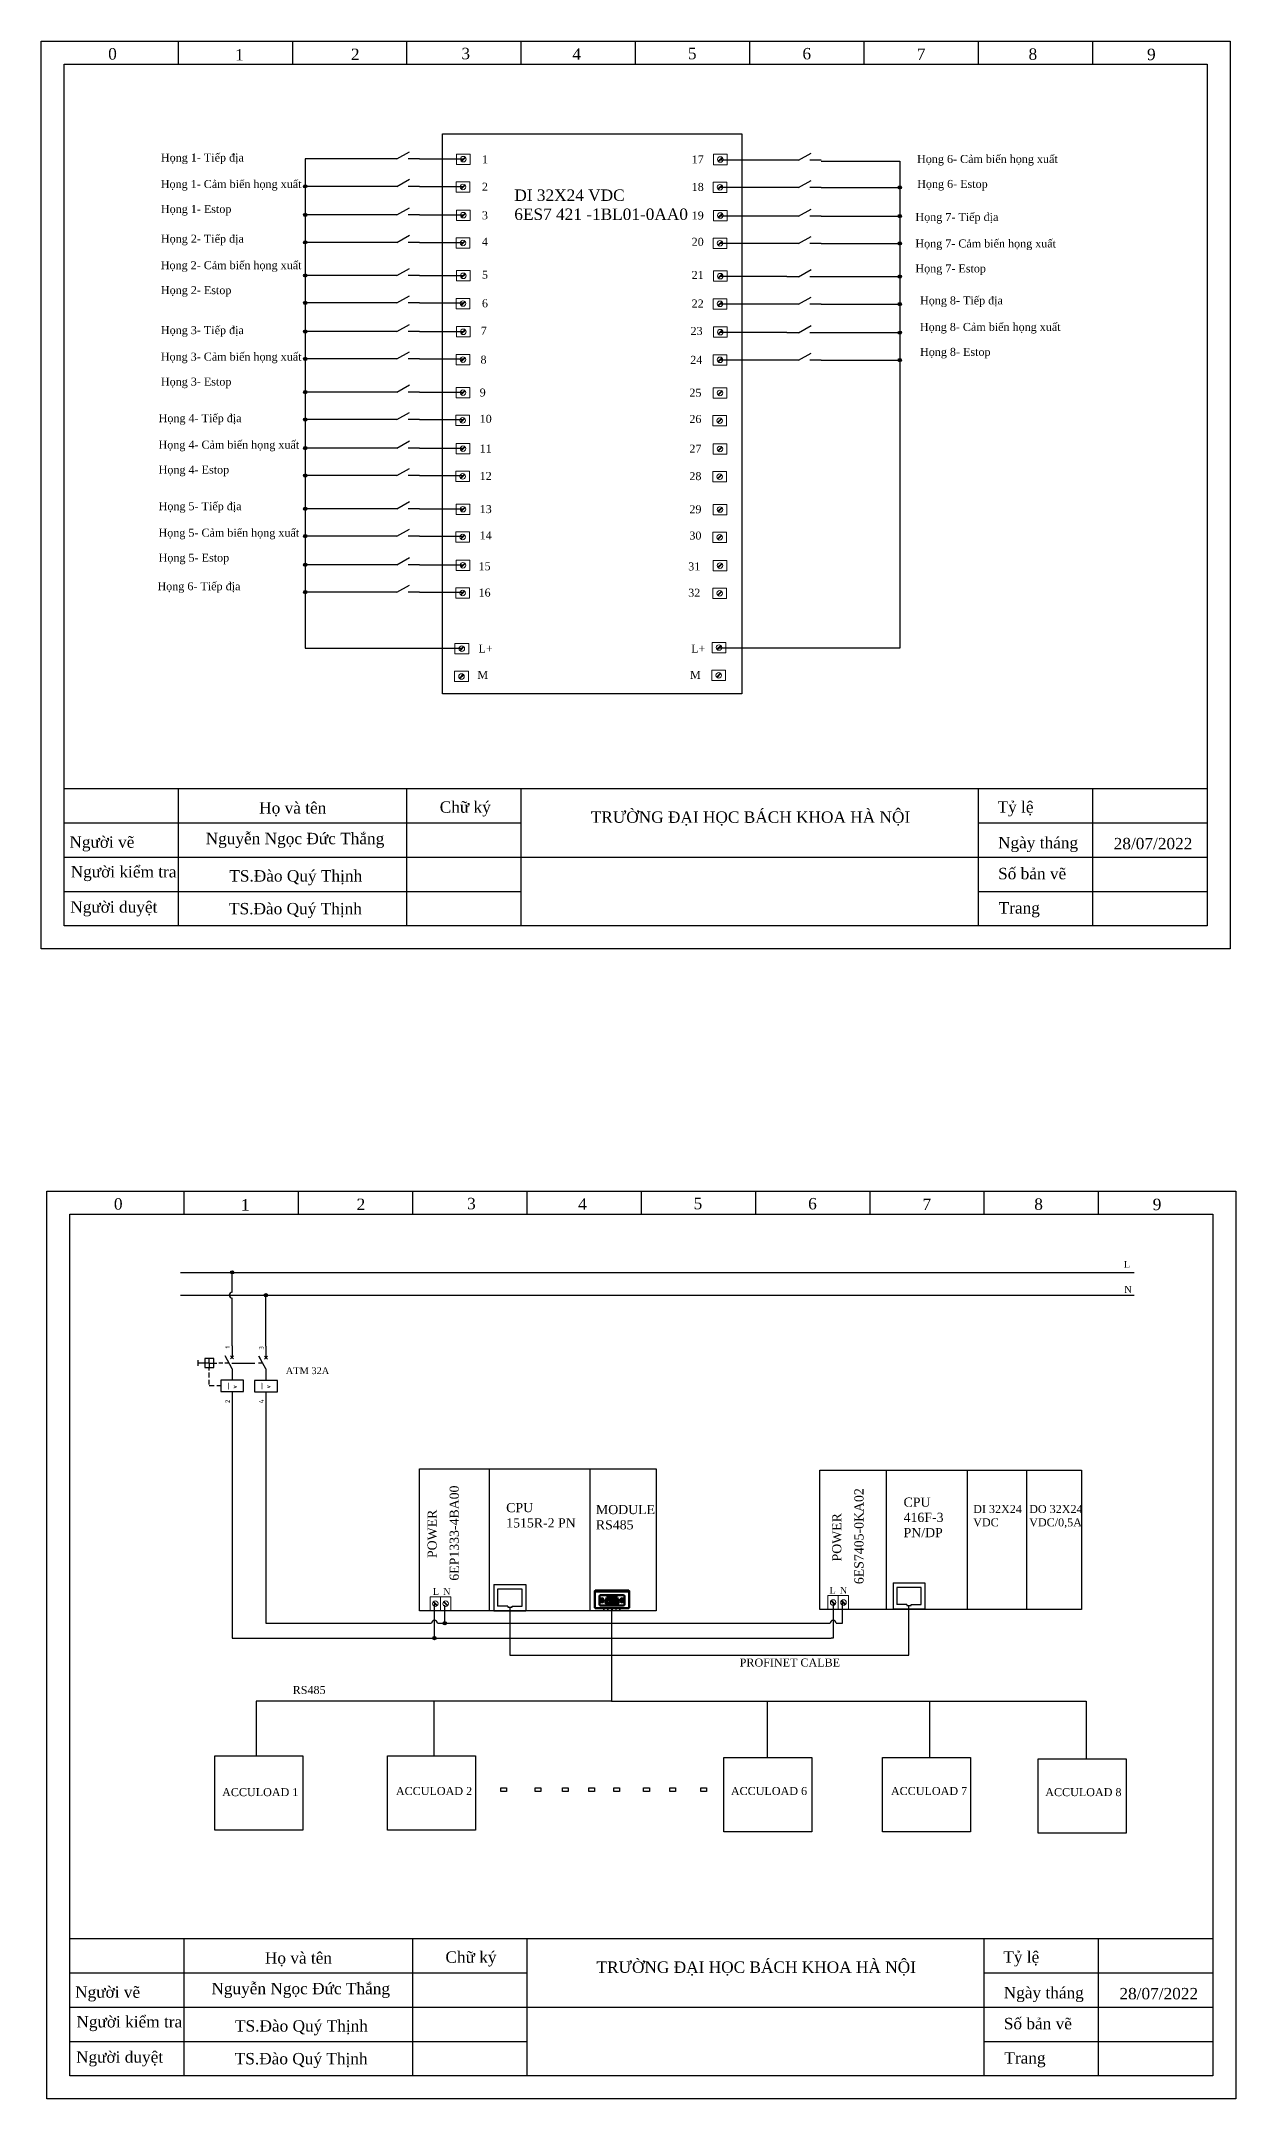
# Model space of a CAD drawing. Header units: inches. Extents: x 1440 to 4102, y 4 to 1474.
# Drawn here: x 3579 to 4102, y 12 to 912 of the extents above; entities that cross this region are included whole.
import ezdxf
from ezdxf.enums import TextEntityAlignment as Align

# ---------------------------------------------------------------- set-up
doc = ezdxf.new("R2010")
doc.units = ezdxf.units.IN
doc.header["$MEASUREMENT"] = 0
for name, pattern in [('CONTINOUS', [0]), ('K5LT_BASIC', [0]), ('K5LT_THIN', [0])]:
    doc.linetypes.add(name, pattern=pattern)
for name, color, linetype, lineweight in [('11', 7, 'CONTINOUS', 5), ('Net chu', 240, 'Continuous', 25), ('Net vien', 5, 'Continuous', 25), ('P', 250, 'Continuous', 9)]:
    doc.layers.add(name, color=color, linetype=linetype, lineweight=lineweight)
for name, color, linetype, true_color in [('G', 3, 'Continuous', 0x00ff00), ('R', 1, 'Continuous', 0xff0000), ('WELDING', 7, 'Continuous', 0xffffff)]:
    doc.layers.add(name, color=color, linetype=linetype, true_color=true_color)
for name, color, linetype in [('LINK', 9, 'Continuous'), ('MISC', 7, 'Continuous'), ('SYMS', 7, 'Continuous'), ('TERMS', 123, 'Continuous'), ('WIRES', 7, 'Continuous'), ('YEL_14_THHN', 2, 'Continuous')]:
    doc.layers.add(name, color=color, linetype=linetype)
doc.styles.get("Standard").update_dxf_attribs({"font": 'times.ttf', "height": 5})
doc.styles.add('WD_IEC', font='ISOCP2.shx', dxfattribs={"width": 0.9, "height": 4})

# ---------------------------------------------------------------- blocks, each defined once
blk = doc.blocks.new('DATN')
at = {"layer": 'Net vien'}
for p, q in [((50, 377), (50, 387)), ((100, 377), (100, 387)), ((150, 377), (150, 387)), ((200, 377), (200, 387)), ((250, 377), (250, 387)), ((300, 377), (300, 387)), ((350, 377), (350, 387)), ((400, 377), (400, 387)), ((400, 377), (400, 387)), ((400, 377), (400, 387)), ((400, 377), (400, 387)), ((400, 377), (400, 387)), ((400, 377), (400, 387)), ((400, 377), (400, 387)), ((400, 377), (400, 387)), ((450, 377), (450, 387)), ((0, 0), (0, 377)), ((0, 377), (500, 377)), ((500, 377), (500, 0)), ((500, 60), (0, 60)), ((50, 0), (50, 60)), ((150, 0), (150, 60)), ((200, 0), (200, 60)), ((400, 0), (400, 60)), ((450, 0), (450, 60)), ((200, 45), (0, 45)), ((500, 45), (400, 45)), ((500, 30), (0, 30)), ((200, 15), (0, 15)), ((500, 15), (400, 15)), ((500, 0), (0, 0)), ((500, 0), (0, 0))]:
    blk.add_line(p, q, dxfattribs=at)
blk.add_lwpolyline([(-10, -10), (-10, 387), (510, 387), (510, -10), (-10, -10)], close=True, dxfattribs=at)
at = {"layer": 'Net chu', "char_height": 5, "attachment_point": 1}
for s, width, insert in [('0', 5.5431, (19.32, 383.92)), ('1', 5.5431, (74.86, 383.54)), ('2', 5.5431, (125.47, 383.73)), ('3', 5.5431, (173.79, 384.09)), ('4', 5.5431, (222.35, 383.89)), ('5', 5.5431, (272.86, 384.09)), ('6', 5.5431, (322.96, 384.04)), ('7', 5.5431, (372.97, 383.78)), ('8', 5.5431, (421.84, 383.84)), ('9', 5.5431, (473.65, 383.71)), ('\\pxqc;Họ và tên', 58.6836, (70.7, 54.14)), ('\\pxqc;Chữ ký', 33.3231, (158.83, 54.51)), ('\\pxql;Tỷ lệ', 33.3231, (408.29, 54.56)), ('\\pxqc;TRƯỜNG ĐẠI HỌC BÁCH KHOA HÀ NỘI', 142.8898, (228.78, 50.11)), ('\\pxql;Người vẽ', 41.5076, (2.36, 39.22)), ('\\pxqc;Nguyễn Ngọc Đức Thắng', 92.8933, (54.57, 40.74)), ('\\pxql;Ngày tháng', 36.6969, (408.48, 38.95)), ('\\pxql;Người kiểm tra', 45.5789, (2.92, 26.23)), ('\\pxql;Số bản vẽ', 33.3231, (408.53, 25.42)), ('\\pxql;Người duyệt', 41.5076, (2.75, 10.82)), ('\\pxql;Trang', 33.3231, (408.76, 10.41))]:
    blk.add_mtext_dynamic_manual_height_columns(s, width=width, gutter_width=25, heights=[0], dxfattribs=dict(at, insert=insert))
blk = doc.blocks.new('VCB11Q29')
for p, q in [((-15, 1.25), (-15, -1.25)), ((-12, 0), (-15, 0)), ((-10, 2), (-12, 2)), ((-12, 2), (-12, -2)), ((-10, 0), (-12, 0)), ((-10, 0), (-10, 2)), ((-8, 2), (-10, 2)), ((-10, 0), (-10, -2)), ((-10, 0), (-8, 0)), ((-8, -2), (-8, 2)), ((-8, 0), (-6.74, 0)), ((-4.09, 0), (-5.87, 0)), ((-1.39, 0), (-3.2, 0)), ((0, -2.5), (-3.12, 3.12)), ((-3.12, 3.12), (-2.52, 2.03)), ((-0.66, 1.84), (0.66, 3.16)), ((-0.66, 3.16), (0.66, 1.84)), ((0, 7.5), (0, 2.5)), ((-12, -2), (-8, -2)), ((-10, -3.19), (-10, -2)), ((-10, -6.36), (-10, -4.08)), ((-10, -9.36), (-10, -7.26)), ((0, -2.5), (0, -7.5)), ((-7.91, -10), (-10, -10)), ((-5, -10), (-6.75, -10)), ((0, -12.5), (0, -17.5))]:
    blk.add_line(p, q)
blk.add_lwpolyline([(-5, -7.5), (-5, -12.5), (5, -12.5), (5, -7.5)], close=True)
at = {"style": 'WD_IEC'}
for tag, p in [('INST', (-18.39, 7.65)), ('TAG1', (-18.39, 1.65)), ('LOC', (-18.39, 4.65)), ('RATING1', (-18.54, -8.56)), ('DESC3', (-18.54, -17.56)), ('DESC2', (-18.54, -14.56)), ('DESC1', (-18.54, -11.56))]:
    blk.add_attdef(tag, text='', height=2.5, dxfattribs=at).set_placement(p, align=Align.RIGHT)
at = {"style": 'WD_IEC', "flags": 1}
for tag, p, height in [('X4LINK', (-15, 0), 0.32), ('X1LINK', (-0.18, 0), 0.32), ('X2TERM01', (0, 7.5), 0.32), ('MFG', (2.75, 6.5), 1.5), ('CAT', (2.75, 4), 1.5), ('CONTACT', (-5, -7.5), 1), ('COMMON', (-3.75, -8.75), 1), ('X8TERM02', (0, -17.5), 0.32), ('ASSYCODE', (0.69, -13.77), 1), ('FAMILY', (0.69, -15.27), 1), ('CATDESC', (0.69, -16.77), 1)]:
    blk.add_attdef(tag, p, '', height=height, dxfattribs=at)
at = {"style": 'WD_IEC'}
blk.add_attdef('TERM01', text='', height=2, rotation=90, dxfattribs=at).set_placement((-1, 7.5), align=Align.RIGHT)
at = {"lineweight": 15, "style": 'WD_IEC'}
blk.add_attdef('XREF', text='', height=2.5, dxfattribs=at).set_placement((-18.54, -5.56), align=Align.RIGHT)
at = {"style": 'WD_IEC'}
blk.add_attdef('I', text='', height=3, dxfattribs=at).set_placement((0.09, -11.6), align=Align.CENTER)
blk.add_attdef('TERM02', (-1, -17.5), '', height=2, rotation=90, dxfattribs=at)
blk = doc.blocks.new('VCB21Q29')
for p, q in [((-1.39, 0), (-3.2, 0)), ((0, -2.5), (-3.12, 3.12)), ((-3.12, 3.12), (-2.52, 2.03)), ((-0.66, 1.84), (0.66, 3.16)), ((-0.66, 3.16), (0.66, 1.84)), ((0, 7.5), (0, 2.5)), ((0, -2.5), (0, -7.5)), ((0, -12.5), (0, -17.5))]:
    blk.add_line(p, q)
blk.add_lwpolyline([(-5, -7.5), (-5, -12.5), (5, -12.5), (5, -7.5)], close=True)
at = {"style": 'WD_IEC'}
for tag, p in [('INST', (-6.46, 7.92)), ('TAG2', (-6.46, 1.92)), ('LOC', (-6.46, 4.92)), ('DESC1', (-6.69, -11.47)), ('DESC3', (-6.69, -17.47)), ('DESC2', (-6.69, -14.47))]:
    blk.add_attdef(tag, text='', height=2.5, dxfattribs=at).set_placement(p, align=Align.RIGHT)
at = {"style": 'WD_IEC', "flags": 1}
for tag, p, height in [('X4LINK', (-5.06, 0), 0.32), ('X1LINK', (-0.11, 0), 0.32), ('X2TERM01', (0, 7.5), 0.32), ('CONTACT', (-5, -7.5), 1), ('X8TERM02', (0, -17.5), 0.32), ('FAMILY', (0.69, -15.27), 1)]:
    blk.add_attdef(tag, p, '', height=height, dxfattribs=at)
at = {"style": 'WD_IEC'}
blk.add_attdef('TERM01', text='', height=2, rotation=90, dxfattribs=at).set_placement((-1, 7.5), align=Align.RIGHT)
at = {"style": 'WD_IEC', "flags": 1}
blk.add_attdef('RATING1', text='', height=2.5, dxfattribs=at).set_placement((-6.69, -8.47), align=Align.RIGHT)
at = {"lineweight": 15, "style": 'WD_IEC'}
blk.add_attdef('XREF', text='', height=2.5, dxfattribs=at).set_placement((-6.69, -5.47), align=Align.RIGHT)
at = {"style": 'WD_IEC'}
blk.add_attdef('I', text='', height=3, dxfattribs=at).set_placement((0.01, -11.48), align=Align.CENTER)
blk.add_attdef('TERM02', (-1, -17.5), '', height=2, rotation=90, dxfattribs=at)
blk = doc.blocks.new('WDDOT')
for radius in [0.72, 0.449, 0.223]:
    blk.add_circle((0, 0), radius)
blk = doc.blocks.new('VCR21')
for p, q in [((0, -2.5), (-3.12, 3.12)), ((0, 7.5), (0, 2.5)), ((0, -2.5), (0, -7.5))]:
    blk.add_line(p, q)
at = {"style": 'WD_IEC'}
for tag, p in [('INST', (-5.25, 6.75)), ('TAG2', (-5.25, 0.75)), ('LOC', (-5.25, 3.75)), ('DESC2', (-5.25, -9.75)), ('DESC1', (-5.25, -6.75)), ('XREF', (-5.25, -3.75)), ('DESC3', (-5.25, -12.75))]:
    blk.add_attdef(tag, text='', height=2.5, dxfattribs=at).set_placement(p, align=Align.RIGHT)
blk.add_attdef('TERM01', text='', height=2, rotation=90, dxfattribs=at).set_placement((-1, 7.5), align=Align.RIGHT)
blk.add_attdef('TERM02', (-1, -7.5), '', height=2, rotation=90, dxfattribs=at)
at = {"style": 'WD_IEC', "flags": 1}
for tag, p, height in [('X4LINK', (-2.75, 0), 0.32), ('X1LINK', (-0.5, 0), 0.32), ('X2TERM01', (0, 7.5), 0.32), ('X8TERM02', (0, -7.5), 0.32), ('CONTACT', (4, -3.5), 1), ('FAMILY', (4, -5), 1), ('COMMON', (5.25, -4.75), 1)]:
    blk.add_attdef(tag, p, '', height=height, dxfattribs=at)

msp = doc.modelspace()

# ---------------------------------------------------------------- linework, layer by layer
for p, q in [((3775, 287), (3775, 225)), ((3819, 287), (3819, 225)), ((3948.5, 286.5), (3948.5, 225.5)), ((3984, 286.5), (3984, 225.5)), ((4010, 286.5), (4010, 225.5)), ((3783.98, 226.57), (3783.98, 205.5)), ((3828.42, 225.98), (3828.5, 185.5)), ((3958.5, 205.5), (3958.5, 227.31)), ((3783.98, 205.5), (3958.5, 205.5)), ((3828.5, 185.5), (3673, 185.5)), ((3673, 185.5), (3673, 161.5)), ((3750.75, 185.5), (3750.75, 161.5)), ((3828.5, 185.5), (4036, 185.5)), ((3896.5, 185.5), (3896.5, 160.75)), ((3967.5, 185.5), (3967.5, 160.75)), ((4036, 185.5), (4036, 160.25))]:
    msp.add_line(p, q)
at = {"color": 7, "ltscale": 0.5}
for p, q in [((3777.04, 236.5), (3790.93, 236.5)), ((3777.04, 236.5), (3777.04, 225.02)), ((3789.33, 234.4), (3778.64, 234.4)), ((3778.64, 234.4), (3778.64, 227.01)), ((3789.33, 227.01), (3789.33, 234.4)), ((3790.93, 236.5), (3790.93, 225.02)), ((3951.61, 237.24), (3965.5, 237.24)), ((3951.61, 237.24), (3951.61, 225.76)), ((3963.9, 235.15), (3953.21, 235.15)), ((3953.21, 235.15), (3953.21, 227.75)), ((3963.9, 227.75), (3963.9, 235.15)), ((3965.5, 237.24), (3965.5, 225.76)), ((3777.04, 225.02), (3790.93, 225.02)), ((3783.03, 227.01), (3778.64, 227.01)), ((3783.03, 227.01), (3783.03, 226.57)), ((3783.03, 226.57), (3784.94, 226.57)), ((3784.94, 227.01), (3789.33, 227.01)), ((3784.94, 226.57), (3784.94, 227.01)), ((3951.61, 225.76), (3965.5, 225.76)), ((3957.6, 227.75), (3953.21, 227.75)), ((3957.6, 227.75), (3957.6, 227.31)), ((3957.6, 227.31), (3959.51, 227.31)), ((3959.51, 227.75), (3963.9, 227.75)), ((3959.51, 227.31), (3959.51, 227.75))]:
    msp.add_line(p, q, dxfattribs=at)
for points in [[(3754.5, 871), (3885.5, 871), (3885.5, 626), (3754.5, 626)], [(3744.5, 287), (3848, 287), (3848, 225), (3744.5, 225)], [(3919.5, 286.5), (4034, 286.5), (4034, 225.5), (3919.5, 225.5)], [(3655, 161.5), (3693.5, 161.5), (3693.5, 129), (3655, 129)], [(3730.5, 161.5), (3769, 161.5), (3769, 129), (3730.5, 129)], [(3877.5, 160.75), (3916, 160.75), (3916, 128.25), (3877.5, 128.25)], [(3877.5, 160.75), (3916, 160.75), (3916, 128.25), (3877.5, 128.25)], [(3947, 160.75), (3985.5, 160.75), (3985.5, 128.25), (3947, 128.25)], [(4015, 160.25), (4053.5, 160.25), (4053.5, 127.75), (4015, 127.75)], [(3780, 147.5), (3782.5, 147.5), (3782.5, 146), (3780, 146)], [(3795, 147.5), (3797.5, 147.5), (3797.5, 146), (3795, 146)], [(3807, 147.5), (3809.5, 147.5), (3809.5, 146), (3807, 146)], [(3818.5, 147.5), (3821, 147.5), (3821, 146), (3818.5, 146)], [(3829.5, 147.5), (3832, 147.5), (3832, 146), (3829.5, 146)], [(3842.5, 147.5), (3845, 147.5), (3845, 146), (3842.5, 146)], [(3854, 147.5), (3856.5, 147.5), (3856.5, 146), (3854, 146)], [(3867.5, 147.5), (3870, 147.5), (3870, 146), (3867.5, 146)]]:
    msp.add_lwpolyline(points, close=True)
at = {"layer": '11', "linetype": 'Continuous'}
for points in [[(3766.63, 862.14), (3766.63, 857.61), (3760.59, 857.61), (3760.59, 862.14)], [(3879.04, 862), (3879.04, 857.47), (3873, 857.47), (3873, 862)], [(3766.5, 850), (3766.5, 845.47), (3760.46, 845.47), (3760.46, 850)], [(3878.91, 849.86), (3878.91, 845.33), (3872.87, 845.33), (3872.87, 849.86)], [(3766.63, 837.64), (3766.63, 833.11), (3760.59, 833.11), (3760.59, 837.64)], [(3879.04, 837.5), (3879.04, 832.97), (3873, 832.97), (3873, 837.5)], [(3766.5, 825.5), (3766.5, 820.97), (3760.46, 820.97), (3760.46, 825.5)], [(3878.91, 825.36), (3878.91, 820.83), (3872.87, 820.83), (3872.87, 825.36)], [(3766.63, 811.14), (3766.63, 806.61), (3760.59, 806.61), (3760.59, 811.14)], [(3879.04, 811), (3879.04, 806.47), (3873, 806.47), (3873, 811)], [(3766.5, 799), (3766.5, 794.47), (3760.46, 794.47), (3760.46, 799)], [(3878.91, 798.86), (3878.91, 794.33), (3872.87, 794.33), (3872.87, 798.86)], [(3766.63, 786.64), (3766.63, 782.11), (3760.59, 782.11), (3760.59, 786.64)], [(3879.04, 786.5), (3879.04, 781.97), (3873, 781.97), (3873, 786.5)], [(3766.5, 774.5), (3766.5, 769.97), (3760.46, 769.97), (3760.46, 774.5)], [(3878.91, 774.36), (3878.91, 769.83), (3872.87, 769.83), (3872.87, 774.36)], [(3766.5, 760.03), (3766.5, 755.5), (3760.46, 755.5), (3760.46, 760.03)], [(3878.91, 759.89), (3878.91, 755.36), (3872.87, 755.36), (3872.87, 759.89)], [(3766.37, 747.89), (3766.37, 743.36), (3760.34, 743.36), (3760.34, 747.89)], [(3878.78, 747.76), (3878.78, 743.22), (3872.74, 743.22), (3872.74, 747.76)], [(3766.5, 735.53), (3766.5, 731), (3760.46, 731), (3760.46, 735.53)], [(3878.91, 735.39), (3878.91, 730.86), (3872.87, 730.86), (3872.87, 735.39)], [(3766.37, 723.39), (3766.37, 718.86), (3760.34, 718.86), (3760.34, 723.39)], [(3878.78, 723.26), (3878.78, 718.72), (3872.74, 718.72), (3872.74, 723.26)], [(3766.5, 709.03), (3766.5, 704.5), (3760.46, 704.5), (3760.46, 709.03)], [(3878.91, 708.89), (3878.91, 704.36), (3872.87, 704.36), (3872.87, 708.89)], [(3766.37, 696.89), (3766.37, 692.36), (3760.34, 692.36), (3760.34, 696.89)], [(3878.78, 696.76), (3878.78, 692.22), (3872.74, 692.22), (3872.74, 696.76)], [(3766.5, 684.53), (3766.5, 680), (3760.46, 680), (3760.46, 684.53)], [(3878.91, 684.39), (3878.91, 679.86), (3872.87, 679.86), (3872.87, 684.39)], [(3766.37, 672.39), (3766.37, 667.86), (3760.34, 667.86), (3760.34, 672.39)], [(3878.78, 672.26), (3878.78, 667.72), (3872.74, 667.72), (3872.74, 672.26)], [(3766, 648.03), (3766, 643.5), (3759.96, 643.5), (3759.96, 648.03)], [(3878.5, 648.53), (3878.5, 644), (3872.46, 644), (3872.46, 648.53)], [(3765.87, 635.89), (3765.87, 631.36), (3759.84, 631.36), (3759.84, 635.89)], [(3878.37, 636.39), (3878.37, 631.86), (3872.34, 631.86), (3872.34, 636.39)], [(3749.1, 231.1), (3753.63, 231.1), (3753.63, 225.06), (3749.1, 225.06)], [(3753.63, 231.1), (3758.16, 231.1), (3758.16, 225.06), (3753.63, 225.06)], [(3923.1, 231.6), (3927.63, 231.6), (3927.63, 225.56), (3923.1, 225.56)], [(3927.63, 231.6), (3932.16, 231.6), (3932.16, 225.56), (3927.63, 225.56)]]:
    msp.add_lwpolyline(points, close=True, dxfattribs=at)
at = {"layer": 'G', "color": 7, "linetype": 'K5LT_BASIC', "lineweight": 70}
for p, q in [((3821.19, 233.52), (3821.19, 232.99)), ((3821.19, 232.99), (3821.19, 231.94)), ((3821.19, 231.94), (3821.19, 227.49)), ((3821.19, 228.02), (3821.19, 231.4)), ((3821.19, 227.49), (3821.19, 226.42)), ((3821.55, 233.88), (3835.75, 233.88)), ((3821.55, 233.34), (3835.75, 233.34)), ((3821.55, 226.06), (3835.75, 226.06)), ((3823.16, 227.84), (3823.16, 231.21)), ((3823.16, 231.21), (3823.16, 227.84)), ((3823.41, 229.99), (3824.21, 230.45)), ((3823.41, 229.07), (3823.41, 229.99)), ((3824.21, 228.6), (3823.41, 229.07)), ((3833.61, 231.75), (3823.7, 231.75)), ((3833.61, 231.75), (3823.7, 231.75)), ((3833.61, 227.31), (3823.7, 227.31)), ((3824.21, 230.45), (3825.01, 229.99)), ((3825.01, 229.07), (3824.21, 228.6)), ((3824.78, 226.06), (3824.78, 225.89)), ((3824.81, 225.89), (3824.78, 225.89)), ((3824.87, 225.89), (3824.81, 225.89)), ((3824.92, 225.89), (3824.87, 225.89)), ((3824.97, 225.89), (3824.92, 225.89)), ((3824.97, 226.06), (3824.97, 225.89)), ((3825.07, 225.89), (3824.97, 225.89)), ((3825.01, 229.99), (3825.01, 229.07)), ((3825.07, 226.06), (3825.07, 225.89)), ((3825.18, 225.89), (3825.07, 225.89)), ((3825.27, 225.89), (3825.18, 225.89)), ((3825.34, 225.89), (3825.27, 225.89)), ((3825.36, 225.89), (3825.34, 225.89)), ((3825.36, 226.06), (3825.36, 225.89)), ((3825.76, 228.78), (3826.23, 230.55)), ((3825.76, 228.78), (3826.23, 230.55)), ((3826.02, 228.71), (3826.49, 230.48)), ((3826.49, 230.48), (3826.02, 228.71)), ((3831.03, 228.37), (3826.27, 228.37)), ((3826.27, 228.37), (3831.03, 228.37)), ((3831.03, 228.11), (3826.27, 228.11)), ((3826.27, 228.11), (3831.03, 228.11)), ((3826.58, 226.06), (3826.58, 225.89)), ((3827.16, 225.89), (3826.58, 225.89)), ((3826.75, 230.95), (3830.55, 230.95)), ((3826.75, 230.95), (3830.55, 230.95)), ((3830.55, 230.68), (3826.75, 230.68)), ((3830.55, 230.68), (3826.75, 230.68)), ((3827.16, 226.06), (3827.16, 225.89)), ((3827.16, 226.06), (3827.16, 225.89)), ((3827.16, 225.89), (3827.16, 225.89)), ((3828.42, 226.06), (3828.42, 225.89)), ((3828.99, 225.89), (3828.42, 225.89)), ((3828.99, 226.06), (3828.99, 225.89)), ((3828.99, 226.06), (3828.99, 225.89)), ((3828.99, 225.89), (3828.99, 225.89)), ((3830.12, 226.06), (3830.12, 225.89)), ((3830.6, 225.89), (3830.12, 225.89)), ((3830.6, 226.06), (3830.6, 225.89)), ((3830.7, 225.89), (3830.6, 225.89)), ((3830.7, 226.06), (3830.7, 225.89)), ((3831.29, 228.71), (3830.81, 230.48)), ((3831.29, 228.71), (3830.81, 230.48)), ((3831.07, 230.55), (3831.54, 228.78)), ((3831.54, 228.78), (3831.07, 230.55)), ((3831.78, 226.06), (3831.78, 225.89)), ((3832.26, 225.89), (3831.78, 225.89)), ((3832.26, 226.06), (3832.26, 225.89)), ((3832.35, 225.89), (3832.26, 225.89)), ((3832.29, 229.99), (3833.09, 230.45)), ((3832.29, 229.07), (3832.29, 229.99)), ((3833.09, 228.6), (3832.29, 229.07)), ((3832.35, 226.06), (3832.35, 225.89)), ((3833.09, 230.45), (3833.89, 229.99)), ((3833.89, 229.07), (3833.09, 228.6)), ((3833.89, 229.99), (3833.89, 229.07)), ((3834.14, 227.84), (3834.14, 231.21)), ((3834.14, 227.84), (3834.14, 231.21)), ((3836.11, 233.52), (3836.11, 232.99)), ((3836.11, 232.99), (3836.11, 231.94)), ((3836.11, 231.94), (3836.11, 227.49)), ((3836.11, 227.49), (3836.11, 226.42))]:
    msp.add_line(p, q, dxfattribs=at)
for centre, radius in [((3824.21, 229.53), 0.614), ((3824.21, 229.53), 0.437), ((3833.09, 229.53), 0.614), ((3833.09, 229.53), 0.437)]:
    msp.add_circle(centre, radius, dxfattribs=at)
for centre, radius, start, end in [((3821.55, 233.52), 0.355, 90, 180), ((3821.55, 226.42), 0.355, 180, 270), ((3823.7, 231.21), 0.533, 90, 180), ((3823.7, 231.21), 0.533, 90, 180), ((3823.7, 227.84), 0.533, 180, 270), ((3823.7, 227.84), 0.533, 180, 221.81031), ((3823.7, 227.84), 0.533, 221.81031, 224.29331), ((3826.27, 228.64), 0.533, 165, 180), ((3826.27, 228.64), 0.533, 165, 180), ((3826.27, 228.64), 0.533, 180, 270), ((3826.27, 228.64), 0.533, 180, 270), ((3826.27, 228.64), 0.266, 165, 270), ((3826.27, 228.64), 0.266, 165, 180), ((3826.27, 228.64), 0.266, 180, 270), ((3826.52, 228.99), 0.337, 0, 180), ((3826.52, 228.99), 0.337, 180, 0), ((3826.75, 230.42), 0.533, 90, 165), ((3826.75, 230.42), 0.533, 90, 165), ((3826.52, 228.99), 0.249, 0, 180), ((3826.52, 228.99), 0.249, 180, 0), ((3826.75, 230.42), 0.266, 90, 165), ((3826.75, 230.42), 0.266, 90, 165), ((3827.05, 230.06), 0.337, 0, 180), ((3827.05, 230.06), 0.337, 180, 0), ((3827.05, 230.06), 0.249, 0, 180), ((3827.05, 230.06), 0.249, 180, 0), ((3827.59, 228.99), 0.337, 0, 180), ((3827.59, 228.99), 0.337, 180, 0), ((3827.59, 228.99), 0.249, 0, 180), ((3827.59, 228.99), 0.249, 180, 0), ((3828.12, 230.06), 0.337, 0, 180), ((3828.12, 230.06), 0.337, 180, 0), ((3828.12, 230.06), 0.249, 0, 180), ((3828.12, 230.06), 0.249, 180, 0), ((3828.65, 228.99), 0.337, 0, 180), ((3828.65, 228.99), 0.337, 180, 0), ((3828.65, 228.99), 0.249, 0, 180), ((3828.65, 228.99), 0.249, 180, 0), ((3829.18, 230.06), 0.337, 0, 180), ((3829.18, 230.06), 0.337, 180, 0), ((3829.18, 230.06), 0.249, 0, 180), ((3829.18, 230.06), 0.249, 180, 0), ((3829.72, 228.99), 0.337, 0, 180), ((3829.72, 228.99), 0.337, 180, 0), ((3829.72, 228.99), 0.249, 0, 180), ((3829.72, 228.99), 0.249, 180, 0), ((3830.25, 230.06), 0.337, 0, 180), ((3830.25, 230.06), 0.337, 180, 0), ((3830.25, 230.06), 0.249, 0, 180), ((3830.25, 230.06), 0.249, 180, 0), ((3830.78, 228.99), 0.337, 0, 180), ((3830.78, 228.99), 0.337, 180, 0), ((3830.78, 228.99), 0.249, 0, 180), ((3830.78, 228.99), 0.249, 180, 0), ((3830.55, 230.42), 0.533, 15, 90), ((3830.55, 230.42), 0.533, 15, 90), ((3830.55, 230.42), 0.266, 15, 90), ((3830.55, 230.42), 0.266, 15, 90), ((3831.03, 228.64), 0.533, 270, 15), ((3831.03, 228.64), 0.266, 270, 0), ((3831.03, 228.64), 0.266, 270, 0), ((3831.03, 228.64), 0.533, 270, 0), ((3831.03, 228.64), 0.266, 0, 15), ((3831.03, 228.64), 0.266, 0, 15), ((3831.03, 228.64), 0.533, 0, 15), ((3833.61, 231.21), 0.533, 0, 90), ((3833.61, 231.21), 0.533, 0, 90), ((3833.61, 227.84), 0.533, 270, 0), ((3833.61, 227.84), 0.533, 315.70106, 318.18969), ((3833.61, 227.84), 0.533, 318.18969, 0), ((3835.75, 233.52), 0.355, 0, 90), ((3835.75, 226.42), 0.355, 270, 0)]:
    msp.add_arc(centre, radius, start, end, dxfattribs=at)
at = {"layer": 'LINK'}
msp.add_lwpolyline([(3662.36, 333.31), (3672.49, 333.31)], dxfattribs=at)
at = {"layer": 'P', "color": 0, "linetype": 'Continuous'}
for points in [[(3764.37, 860.81), (3762.67, 859.11)], [(3762.85, 858.93), (3764.55, 860.63)], [(3876.78, 860.68), (3875.08, 858.97)], [(3875.26, 858.79), (3876.96, 860.49)], [(3764.24, 848.68), (3762.54, 846.97)], [(3762.72, 846.79), (3764.42, 848.49)], [(3876.65, 848.54), (3874.95, 846.84)], [(3875.13, 846.65), (3876.83, 848.35)], [(3764.37, 836.31), (3762.67, 834.61)], [(3762.85, 834.43), (3764.55, 836.13)], [(3876.78, 836.18), (3875.08, 834.47)], [(3875.26, 834.29), (3876.96, 835.99)], [(3764.24, 824.18), (3762.54, 822.47)], [(3762.72, 822.29), (3764.42, 823.99)], [(3876.65, 824.04), (3874.95, 822.34)], [(3875.13, 822.15), (3876.83, 823.85)], [(3764.37, 809.81), (3762.67, 808.11)], [(3762.85, 807.93), (3764.55, 809.63)], [(3876.78, 809.68), (3875.08, 807.97)], [(3875.26, 807.79), (3876.96, 809.49)], [(3764.24, 797.68), (3762.54, 795.97)], [(3762.72, 795.79), (3764.42, 797.49)], [(3876.65, 797.54), (3874.95, 795.84)], [(3875.13, 795.65), (3876.83, 797.35)], [(3764.37, 785.31), (3762.67, 783.61)], [(3762.85, 783.43), (3764.55, 785.13)], [(3876.78, 785.18), (3875.08, 783.47)], [(3875.26, 783.29), (3876.96, 784.99)], [(3764.24, 773.18), (3762.54, 771.47)], [(3762.72, 771.29), (3764.42, 772.99)], [(3876.65, 773.04), (3874.95, 771.34)], [(3875.13, 771.15), (3876.83, 772.85)], [(3764.24, 758.71), (3762.54, 757.01)], [(3762.72, 756.82), (3764.42, 758.53)], [(3876.65, 758.57), (3874.95, 756.87)], [(3875.13, 756.69), (3876.83, 758.39)], [(3764.11, 746.57), (3762.41, 744.87)], [(3762.59, 744.69), (3764.3, 746.39)], [(3876.52, 746.43), (3874.82, 744.73)], [(3875, 744.55), (3876.7, 746.25)], [(3764.24, 734.21), (3762.54, 732.51)], [(3762.72, 732.32), (3764.42, 734.03)], [(3876.65, 734.07), (3874.95, 732.37)], [(3875.13, 732.19), (3876.83, 733.89)], [(3764.11, 722.07), (3762.41, 720.37)], [(3762.59, 720.19), (3764.3, 721.89)], [(3876.52, 721.93), (3874.82, 720.23)], [(3875, 720.05), (3876.7, 721.75)], [(3764.24, 707.71), (3762.54, 706.01)], [(3762.72, 705.82), (3764.42, 707.53)], [(3876.65, 707.57), (3874.95, 705.87)], [(3875.13, 705.69), (3876.83, 707.39)], [(3764.11, 695.57), (3762.41, 693.87)], [(3762.59, 693.69), (3764.3, 695.39)], [(3876.52, 695.43), (3874.82, 693.73)], [(3875, 693.55), (3876.7, 695.25)], [(3764.24, 683.21), (3762.54, 681.51)], [(3762.72, 681.32), (3764.42, 683.03)], [(3876.65, 683.07), (3874.95, 681.37)], [(3875.13, 681.19), (3876.83, 682.89)], [(3764.11, 671.07), (3762.41, 669.37)], [(3762.59, 669.19), (3764.3, 670.89)], [(3876.52, 670.93), (3874.82, 669.23)], [(3875, 669.05), (3876.7, 670.75)], [(3763.74, 646.71), (3762.04, 645.01)], [(3762.22, 644.82), (3763.92, 646.53)], [(3876.24, 647.21), (3874.54, 645.51)], [(3874.72, 645.32), (3876.42, 647.03)], [(3763.61, 634.57), (3761.91, 632.87)], [(3762.09, 632.69), (3763.8, 634.39)], [(3876.11, 635.07), (3874.41, 633.37)], [(3874.59, 633.19), (3876.3, 634.89)], [(3750.42, 228.84), (3752.12, 227.14)], [(3752.3, 227.32), (3750.6, 229.02)], [(3754.95, 228.84), (3756.65, 227.14)], [(3756.84, 227.32), (3755.14, 229.02)], [(3924.42, 229.34), (3926.12, 227.64)], [(3926.3, 227.82), (3924.6, 229.52)], [(3928.95, 229.34), (3930.65, 227.64)], [(3930.84, 227.82), (3929.14, 229.52)]]:
    msp.add_lwpolyline(points, dxfattribs=at)
for centre in [(3763.61, 859.87), (3876.02, 859.73), (3763.48, 847.73), (3875.89, 847.6), (3763.61, 835.37), (3876.02, 835.23), (3763.48, 823.23), (3875.89, 823.1), (3763.61, 808.87), (3876.02, 808.73), (3763.48, 796.73), (3875.89, 796.6), (3763.61, 784.37), (3876.02, 784.23), (3763.48, 772.23), (3875.89, 772.1), (3763.48, 757.77), (3875.89, 757.63), (3763.35, 745.63), (3875.76, 745.49), (3763.48, 733.27), (3875.89, 733.13), (3763.35, 721.13), (3875.76, 720.99), (3763.48, 706.77), (3875.89, 706.63), (3763.35, 694.63), (3875.76, 694.49), (3763.48, 682.27), (3875.89, 682.13), (3763.35, 670.13), (3875.76, 669.99), (3762.98, 645.77), (3875.48, 646.27), (3762.85, 633.63), (3875.35, 634.13), (3751.36, 228.08), (3755.89, 228.08), (3925.36, 228.58), (3929.89, 228.58)]:
    msp.add_circle(centre, 1.21, dxfattribs=at)
at = {"layer": 'R', "color": 7, "linetype": 'K5LT_THIN', "lineweight": 9}
for centre in [(3824.21, 229.53), (3833.09, 229.53)]:
    msp.add_arc(centre, 0.533, 340, 250, dxfattribs=at)
at = {"layer": 'WELDING', "color": 7, "linetype": 'K5LT_BASIC', "lineweight": 70}
for points in [[(3821.55, 233.34), (3821.53, 233.34), (3821.5, 233.33), (3821.45, 233.32), (3821.4, 233.31), (3821.35, 233.28), (3821.3, 233.24), (3821.26, 233.2), (3821.23, 233.15), (3821.21, 233.1), (3821.2, 233.05), (3821.19, 233.01), (3821.19, 232.99)], [(3835.75, 233.34), (3835.78, 233.34), (3835.81, 233.33), (3835.86, 233.32), (3835.9, 233.31), (3835.95, 233.28), (3836, 233.24), (3836.04, 233.2), (3836.07, 233.15), (3836.09, 233.1), (3836.11, 233.05), (3836.11, 233.01), (3836.11, 232.99)]]:
    msp.add_open_spline(points, degree=3, knots=[0, 0, 0, 0, 1.442594, 2.250456, 3.520033, 4.847279, 6.232251, 7.617101, 8.973983, 10.302943, 11.229868, 13, 13, 13, 13], dxfattribs=at)
at = {"layer": 'YEL_14_THHN'}
for p, q in [((3729.5, 860), (3694.5, 860)), ((3694.5, 860), (3694.5, 646)), ((3744.5, 860), (3763.5, 860)), ((3905.19, 859.5), (3876, 859.5)), ((3920.19, 859), (3954.5, 859)), ((3954.5, 859), (3954.5, 646)), ((3729.5, 848), (3694.5, 848)), ((3744.5, 848), (3763.5, 848)), ((3905.19, 847.5), (3876, 847.5)), ((3920.19, 847.5), (3954.5, 847.5)), ((3729.5, 835.5), (3694.5, 835.5)), ((3744.5, 835.5), (3763.5, 835.5)), ((3905.19, 835), (3876, 835)), ((3920.19, 835), (3954.5, 835)), ((3729.5, 823.5), (3694.5, 823.5)), ((3744.5, 823.5), (3763.5, 823.5)), ((3905.19, 823), (3876, 823)), ((3920.19, 823), (3954.5, 823)), ((3729.5, 809), (3694.5, 809)), ((3744.5, 809), (3763.5, 809)), ((3905.19, 808.5), (3876, 808.5)), ((3920.19, 808.5), (3954.5, 808.5)), ((3729.5, 797), (3694.5, 797)), ((3744.5, 797), (3763.5, 797)), ((3905.19, 796.5), (3876, 796.5)), ((3920.19, 796.5), (3954.5, 796.5)), ((3729.5, 784.5), (3694.5, 784.5)), ((3744.5, 784.5), (3763.5, 784.5)), ((3905.19, 784), (3876, 784)), ((3920.19, 784), (3954.5, 784)), ((3729.5, 772.5), (3694.5, 772.5)), ((3744.5, 772.5), (3763.5, 772.5)), ((3905.19, 772), (3876, 772)), ((3920.19, 772), (3954.5, 772)), ((3729.5, 758), (3694.5, 758)), ((3744.5, 758), (3763.5, 758)), ((3729.5, 746), (3694.5, 746)), ((3744.5, 746), (3763.5, 746)), ((3729.5, 733.5), (3694.5, 733.5)), ((3744.5, 733.5), (3763.5, 733.5)), ((3729.5, 721.5), (3694.5, 721.5)), ((3744.5, 721.5), (3763.5, 721.5)), ((3729.5, 707), (3694.5, 707)), ((3744.5, 707), (3763.5, 707)), ((3729.5, 695), (3694.5, 695)), ((3744.5, 695), (3763.5, 695)), ((3729.5, 682.5), (3694.5, 682.5)), ((3744.5, 682.5), (3763.5, 682.5)), ((3729.5, 670.5), (3694.5, 670.5)), ((3744.5, 670.5), (3763.5, 670.5)), ((3694.5, 646), (3763, 646)), ((3954.5, 646), (3875.5, 646)), ((3640, 373), (4057, 373)), ((3662.53, 364.27), (3662.53, 373)), ((3640, 363), (4057, 363)), ((3662.53, 340.81), (3662.53, 361.73)), ((3677.3, 340.74), (3677.3, 363)), ((3662.53, 330.81), (3662.53, 325.81)), ((3662.53, 315.81), (3662.53, 213)), ((3677.3, 315.74), (3677.3, 219.5)), ((3751, 213), (3751, 228)), ((3755.5, 219.5), (3755.5, 227.5)), ((3925.36, 228.58), (3925.36, 213)), ((3929.5, 219.5), (3929.5, 228.5)), ((3677.3, 219.5), (3749.73, 219.5)), ((3752.27, 219.5), (3755.5, 219.5)), ((3755.5, 219.5), (3924.09, 219.5)), ((3926.63, 219.5), (3929.5, 219.5)), ((3662.53, 213), (3751, 213)), ((3751, 213), (3924.5, 213)), ((3925.36, 213), (3924.5, 213))]:
    msp.add_line(p, q, dxfattribs=at)
for centre, start, end in [((3662.53, 363), 90, 270), ((3751, 219.5), 0, 180), ((3925.36, 219.5), 0, 180)]:
    msp.add_arc(centre, 1.27, start, end, dxfattribs=at)

# ---------------------------------------------------------------- block references
at = {"layer": 'Net chu'}
for p in [(3589, 524.5), (3591.5, 21.5)]:
    msp.add_blockref('DATN', p, dxfattribs=at)
at = {"layer": 'SYMS', "rotation": 270}
for p in [(3737, 860), (3912.69, 859.44), (3737, 848), (3912.69, 847.44), (3737, 835.5), (3912.69, 834.94), (3737, 823.5), (3912.69, 822.94), (3737, 809), (3912.69, 808.44), (3737, 797), (3912.69, 796.44), (3737, 784.5), (3912.69, 783.94), (3737, 772.5), (3912.69, 771.94), (3737, 758), (3737, 746), (3737, 733.5), (3737, 721.5), (3737, 707), (3737, 695), (3737, 682.5), (3737, 670.5)]:
    msp.add_blockref('VCR21', p, dxfattribs=at)
at = {"layer": 'SYMS'}
for p in [(3694.5, 848), (3954.5, 847.5), (3694.5, 835.5), (3954.5, 835), (3694.5, 823.5), (3954.5, 823), (3694.5, 809), (3954.5, 808.5), (3694.5, 797), (3954.5, 796.5), (3694.5, 784.5), (3954.5, 784), (3694.5, 772.5), (3954.5, 772), (3694.5, 758), (3694.5, 746), (3694.5, 733.5), (3694.5, 721.5), (3694.5, 707), (3694.5, 695), (3694.5, 682.5), (3694.5, 670.5), (3662.53, 373), (3677.3, 363), (3755.5, 219.5), (3751, 213)]:
    msp.add_blockref('WDDOT', p, dxfattribs=at)
ref = msp.add_blockref('VCB11Q29', (3662.53, 333.31), dxfattribs=at)
ref.add_attrib('I', 'I >', dxfattribs={"layer": 'MISC', "height": 3, "style": 'WD_IEC'}).set_placement((3662.62, 321.72), align=Align.CENTER)
ref.add_attrib('TERM01', '1', dxfattribs={"layer": 'TERMS', "height": 2, "rotation": 90, "style": 'WD_IEC'}).set_placement((3661.53, 340.81), align=Align.RIGHT)
ref.add_attrib('TERM02', '2', (3661.53, 315.81), dxfattribs={"layer": 'TERMS', "height": 2, "rotation": 90, "style": 'WD_IEC'})
ref = msp.add_blockref('VCB21Q29', (3677.3, 333.24), dxfattribs=at)
ref.add_attrib('I', 'I >', dxfattribs={"layer": 'MISC', "height": 3, "style": 'WD_IEC'}).set_placement((3677.31, 321.76), align=Align.CENTER)
ref.add_attrib('TERM01', '3', dxfattribs={"layer": 'TERMS', "height": 2, "rotation": 90, "style": 'WD_IEC'}).set_placement((3676.3, 340.74), align=Align.RIGHT)
ref.add_attrib('TERM02', '4', (3676.3, 315.74), dxfattribs={"layer": 'TERMS', "height": 2, "rotation": 90, "style": 'WD_IEC'})

# ---------------------------------------------------------------- texts
at = {"color": 150, "char_height": 3.5, "attachment_point": 1}
for s, width, insert in [('Họng 1- Tiếp địa', 48.2585, (3631.38, 862.35)), ('Họng 6- Cảm biến họng xuất', 61.9106, (3962.09, 861.72)), ('Họng 1- Cảm biến họng xuất', 61.9106, (3631.33, 850.76)), ('Họng 6- Estop', 48.2585, (3962.14, 850.81)), ('Họng 1- Estop', 48.2585, (3631.38, 839.85)), ('Họng 7- Tiếp địa', 48.2585, (3961.38, 836.35)), ('Họng 2- Tiếp địa', 48.2585, (3631.38, 826.85)), ('Họng 7- Cảm biến họng xuất', 61.9106, (3961.33, 824.76)), ('Họng 2- Cảm biến họng xuất', 61.9106, (3631.33, 815.26)), ('Họng 7- Estop', 48.2585, (3961.38, 813.85)), ('Họng 2- Estop', 48.2585, (3631.38, 804.35)), ('Họng 8- Tiếp địa', 48.2585, (3963.38, 799.85)), ('Họng 3- Tiếp địa', 48.2585, (3631.38, 786.85)), ('Họng 8- Cảm biến họng xuất', 61.9106, (3963.33, 788.26)), ('Họng 3- Cảm biến họng xuất', 61.9106, (3631.33, 775.26)), ('Họng 8- Estop', 48.2585, (3963.38, 777.35)), ('Họng 3- Estop', 48.2585, (3631.38, 764.35)), ('Họng 4- Tiếp địa', 48.2585, (3630.38, 748.35)), ('Họng 4- Cảm biến họng xuất', 61.9106, (3630.33, 736.76)), ('Họng 4- Estop', 48.2585, (3630.38, 725.85)), ('Họng 5- Tiếp địa', 48.2585, (3630.38, 709.85)), ('Họng 5- Cảm biến họng xuất', 61.9106, (3630.33, 698.26)), ('Họng 5- Estop', 48.2585, (3630.38, 687.35)), ('Họng 6- Tiếp địa', 48.2585, (3629.88, 674.85)), ('PROFINET CALBE', 48.2585, (3884.5, 204.08)), ('RS485', 48.2585, (3689, 192.08))]:
    msp.add_mtext_dynamic_manual_height_columns(s, width=width, gutter_width=25, heights=[0], dxfattribs=dict(at, insert=insert))
at = {"color": 0, "char_height": 3.5, "attachment_point": 1}
for s, insert in [('1', (3771.78, 861.58)), ('17', (3863.5, 861.5)), ('2', (3771.78, 849.58)), ('18', (3863.5, 849.5)), ('3', (3771.78, 837.08)), ('19', (3863.5, 837)), ('4', (3771.78, 825.58)), ('20', (3863.5, 825.5)), ('5', (3771.78, 811.08)), ('21', (3863.5, 811)), ('6', (3771.78, 798.58)), ('22', (3863.5, 798.5)), ('7', (3771.28, 786.58)), ('23', (3863, 786.5)), ('8', (3771.15, 773.95)), ('24', (3862.87, 773.86)), ('9', (3770.78, 759.58)), ('25', (3862.5, 759.5)), ('10', (3770.78, 748.08)), ('26', (3862.5, 748)), ('11', (3770.78, 735.08)), ('27', (3862.5, 735)), ('12', (3770.78, 723.08)), ('28', (3862.5, 723)), ('13', (3770.78, 708.58)), ('29', (3862.5, 708.5)), ('14', (3770.78, 697.08)), ('30', (3862.5, 697)), ('15', (3770.28, 683.58)), ('31', (3862, 683.5)), ('16', (3770.28, 672.08)), ('32', (3862, 672)), ('L+', (3770.28, 647.58)), ('L+', (3863.28, 647.58)), ('M', (3769.78, 636.08)), ('M', (3862.78, 636.08))]:
    msp.add_mtext_dynamic_manual_height_columns(s, width=14.4277, gutter_width=13.15, heights=[2.29], dxfattribs=dict(at, insert=insert))
at = {"attachment_point": 1}
for s, width, insert, char_height in [('DI 32X24 VDC\\P6ES7 421 -1BL01-0AA0', 76.9564, (3785.94, 846.64), 5), ('CPU \\P1515R-2 PN', 48.2585, (3782.39, 272.09), 4), ('MODULE \\PRS485', 48.2585, (3821.63, 271.24), 4), ('CPU \\P416F-3\\PPN/DP', 48.2585, (3956.19, 274.5), 4), ('DI 32X24\\PVDC', 48.2585, (3986.63, 271.24), 3.5), ('DO 32X24\\PVDC/0,5A', 48.2585, (4011.12, 271.24), 3.5), ('L', 48.2585, (3750.27, 234.93), 3), ('N', 48.2585, (3754.77, 234.93), 3), ('L', 48.2585, (3923.77, 235.43), 3), ('N', 48.2585, (3928.27, 235.43), 3), ('ACCULOAD 1', 48.2585, (3658.15, 147.4), 3.5), ('ACCULOAD 2', 48.2585, (3734.15, 147.9), 3.5), ('ACCULOAD 6', 48.2585, (3880.65, 147.9), 3.5), ('ACCULOAD 7', 48.2585, (3950.65, 147.9), 3.5), ('ACCULOAD 8', 48.2585, (4018.15, 147.4), 3.5)]:
    msp.add_mtext_dynamic_manual_height_columns(s, width=width, gutter_width=25, heights=[0], dxfattribs=dict(at, insert=insert, char_height=char_height))
at = {"char_height": 4, "attachment_point": 1, "rotation": 90}
for s, insert in [('6EP1333-4BA00', (3757.66, 238.13)), ('6ES7405-0KA02', (3934.66, 236.63))]:
    msp.add_mtext_dynamic_manual_height_columns(s, width=5.5, gutter_width=25, heights=[0], dxfattribs=dict(at, insert=insert))
at = {"color": 0, "char_height": 4, "attachment_point": 1, "rotation": 90}
for insert in [(3747.97, 248.04), (3924.97, 246.54)]:
    msp.add_mtext_dynamic_manual_height_columns('POWER ', width=43.3754, gutter_width=13.15, heights=[2.29], dxfattribs=dict(at, insert=insert))
at = {"layer": 'Net chu', "char_height": 5, "attachment_point": 1}
for s, width, insert in [('28/07/2022', 6.1952, (4048.08, 563.02)), ('\\pxqc;TS.Đào Quý Thịnh', 58.5505, (3661.06, 548.91)), ('\\pxqc;TS.Đào Quý Thịnh', 58.5505, (3660.95, 534.58)), ('28/07/2022', 6.1952, (4050.58, 60.02)), ('\\pxqc;TS.Đào Quý Thịnh', 58.5505, (3663.56, 45.91)), ('\\pxqc;TS.Đào Quý Thịnh', 58.5505, (3663.45, 31.58))]:
    msp.add_mtext_dynamic_manual_height_columns(s, width=width, gutter_width=25, heights=[0], dxfattribs=dict(at, insert=insert))
at = {"layer": 'WIRES', "color": 150, "char_height": 3, "attachment_point": 1}
for s, width, insert in [('L', 7.5862, (4052.5, 378)), ('N', 7.5862, (4052.68, 367.03)), ('ATM 32A', 26.392, (3685.98, 331.49))]:
    msp.add_mtext_dynamic_manual_height_columns(s, width=width, gutter_width=25, heights=[0], dxfattribs=dict(at, insert=insert))

doc.saveas('drawing.dxf')
